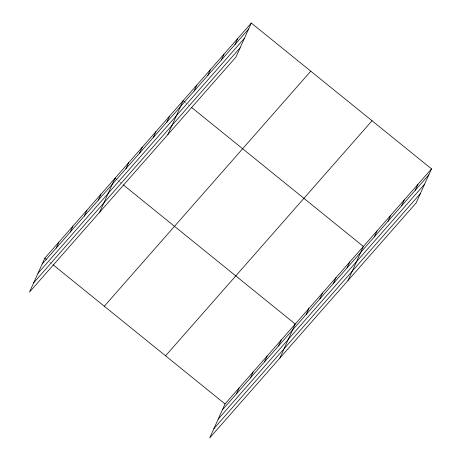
<?xml version="1.0" encoding="UTF-8"?>
<svg xmlns="http://www.w3.org/2000/svg" width="461" height="461" viewBox="0 0 461 461"><rect width="100%" height="100%" fill="white"/><g stroke="black" fill="none" stroke-linecap="round" stroke-linejoin="round"><path stroke-width="0.35" stroke-dasharray="2.31 1.73" d="M185.374 102.405L187.575 104.186M188.128 104.635L189.782 105.972M117.791 180.424L119.439 181.761M119.993 182.204L121.646 183.541M49.788 262.13L51.442 263.467"/><path stroke-width="0.69" d="M251.308 23.05L44.832 258.12L29.481 292.118L235.957 57.049L251.308 23.05L431.519 168.882L416.168 202.88L209.692 437.95L225.043 403.951L431.519 168.882M56.196 248.064L58.875 242.134M70.239 232.079L72.913 226.149M84.277 216.094L86.956 210.164M98.32 200.109L100.994 194.179M99.685 212.193L115.037 178.194L116.691 179.531M125.986 168.611L128.665 162.681M139.614 153.092L142.288 147.168M153.242 137.58L155.916 131.65M166.87 122.067L169.544 116.137M167.821 134.624L183.173 100.625L184.826 101.962M194.121 91.036L196.801 85.106M207.75 75.523L210.429 69.594M221.378 60.005L224.052 54.081M235.006 44.492L237.68 38.563M236.407 393.896L239.08 387.966M250.444 377.911L253.124 371.981M264.487 361.925L267.161 355.996M278.525 345.94L281.204 340.011M279.89 358.024L295.242 324.025L123.294 184.878M306.196 314.442L308.87 308.513M319.819 298.924L322.498 293M333.447 283.411L336.127 277.482M347.075 267.899L349.755 261.969M348.026 280.455L363.377 246.456L191.43 107.309M374.332 236.868L377.006 230.938M387.96 221.355L390.634 215.425M401.583 205.842L404.262 199.913M415.211 190.324L417.891 184.394M42.158 264.049L248.629 28.98M37.975 273.31L244.451 38.24M33.665 282.852L240.141 47.788M104.301 306.242L310.777 71.173M165.574 355.829L372.05 120.759M222.363 409.881L428.839 174.811M218.186 419.141L424.656 184.072M213.875 428.684L420.346 193.62M44.832 258.12L46.486 259.457M53.096 264.804L225.043 403.951"/></g></svg>
